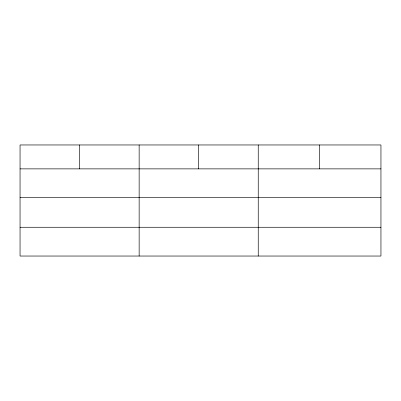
<?xml version="1.0" encoding="UTF-8"?>
<svg xmlns="http://www.w3.org/2000/svg" width="401" height="401" viewBox="0 0 401 401"><rect width="100%" height="100%" fill="white"/><g stroke="black" fill="none" stroke-linecap="round" stroke-linejoin="round"><path stroke-width="0.6" d="M380.95 197.638L380.95 144.961L20.05 144.961L20.05 256.038L380.95 256.038L380.95 197.638L20.05 197.638M20.05 168.871L380.95 168.871M20.05 227.272L380.95 227.272M319.597 144.961L319.597 168.871M258.244 144.961L258.244 256.038M198.695 144.961L198.695 168.871M139.147 144.961L139.147 256.038M79.599 144.961L79.599 168.871"/></g></svg>
